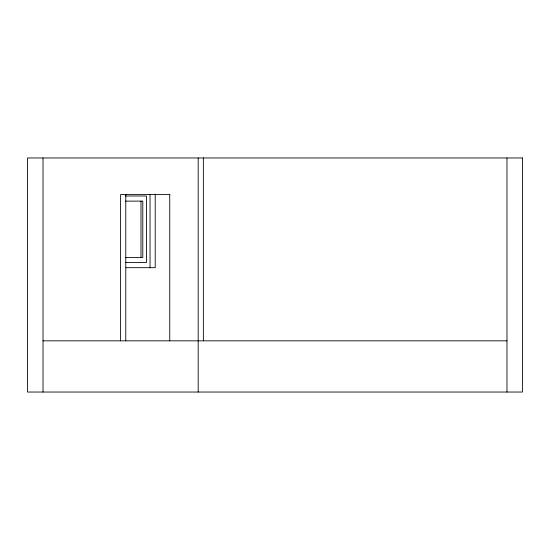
<?xml version="1.0" encoding="UTF-8"?>
<svg xmlns="http://www.w3.org/2000/svg" width="550" height="550" viewBox="0 0 550 550"><rect width="100%" height="100%" fill="white"/><g stroke="black" fill="none" stroke-linecap="round" stroke-linejoin="round"><path stroke-width="0.82" d="M169.833 194.535L120.601 194.535L120.601 340.835M125.269 195.999L146.424 195.999L146.424 262.563L125.269 262.563M125.558 201.121L142.801 201.121L142.801 257.441L125.558 257.441M126.005 267.685L155.217 267.685L155.217 194.123M43.017 340.835L506.983 340.835M506.983 157.96L506.983 392.04M203.363 157.96L203.363 340.835M198.192 157.96L198.192 392.04M169.744 194.535L169.744 340.835M150.04 194.693L150.04 267.685M140.993 201.121L140.993 257.441M125.778 194.535L125.778 340.835M43.017 157.96L43.017 392.04M522.5 157.96L27.5 157.96L27.5 392.04L522.5 392.04L522.5 157.96"/></g></svg>
